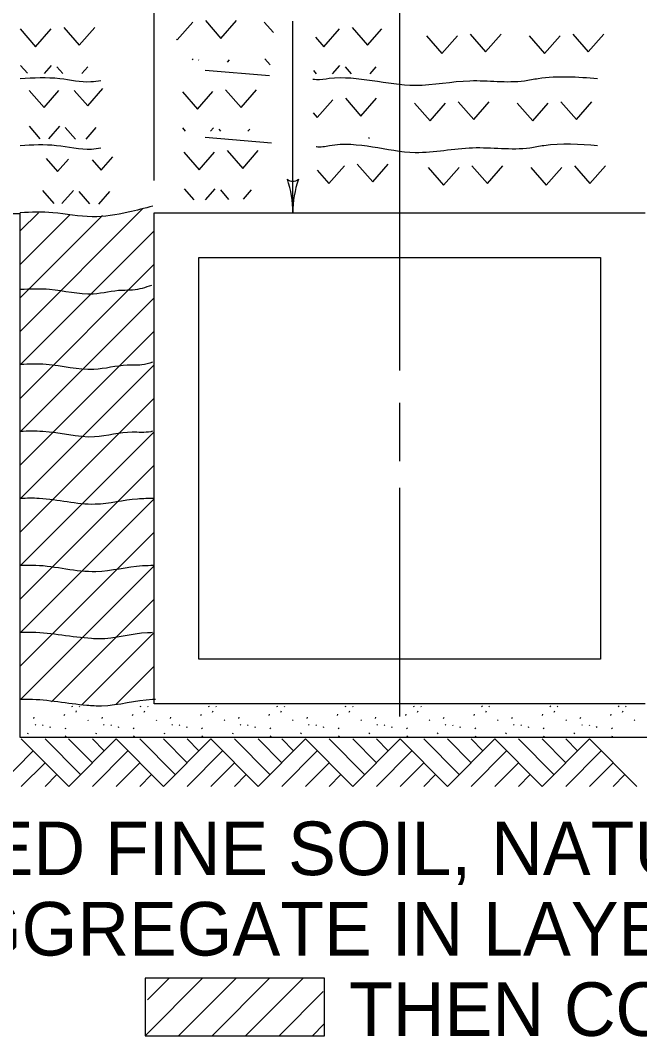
# Model space of a CAD drawing. Extents: x 1007 to 1035.5, y 1000.5 to 1021.5.
# Drawn here: x 1029.331 to 1031.644, y 1007.405 to 1011.198 of the extents above; entities that cross this region are included whole.
import ezdxf

# ---------------------------------------------------------------- set-up
doc = ezdxf.new("R2010")
doc.units = 0
doc.layers.add('Level 1', color=7, linetype='Continuous')
doc.layers.add('Level 5', color=7, linetype='Continuous')

msp = doc.modelspace()

# ---------------------------------------------------------------- linework, layer by layer
at = {"layer": 'Level 1'}
for p, q in [((1029.8313, 1010.5999), (1029.8313, 1013.2663)), ((1030.748, 1009.8913), (1030.748, 1012.6448)), ((1030.349, 1010.4803), (1030.349, 1011.1956)), ((1030.2614, 1010.9915), (1030.0219, 1011.0115)), ((1030.2694, 1010.7399), (1030.0219, 1010.7606)), ((1029.3313, 1008.522), (1029.3313, 1010.4803)), ((1029.3322, 1010.0386), (1029.7893, 1010.4957)), ((1029.3322, 1010.4136), (1029.3989, 1010.4803)), ((1029.3322, 1010.2886), (1029.5173, 1010.4737)), ((1029.3322, 1010.1636), (1029.6384, 1010.4698)), ((1029.8313, 1010.4803), (1031.6647, 1010.4803)), ((1029.8313, 1008.647), (1029.8313, 1010.4803)), ((1029.3322, 1009.9136), (1029.8313, 1010.4128)), ((1029.3322, 1009.7886), (1029.8313, 1010.2878)), ((1029.998, 1010.3137), (1031.498, 1010.3137)), ((1029.998, 1008.8137), (1029.998, 1010.3137)), ((1031.498, 1010.3137), (1031.498, 1008.8137)), ((1029.3322, 1009.6636), (1029.8313, 1010.1628)), ((1029.3322, 1009.5386), (1029.8313, 1010.0378)), ((1029.3322, 1009.4136), (1029.8313, 1009.9128)), ((1029.3322, 1009.2886), (1029.8313, 1009.7878)), ((1030.748, 1009.5523), (1030.748, 1009.7705)), ((1029.3322, 1009.1636), (1029.8313, 1009.6628)), ((1029.3322, 1009.0386), (1029.8313, 1009.5378)), ((1030.748, 1008.6003), (1030.748, 1009.453)), ((1029.3322, 1008.9136), (1029.8313, 1009.4128)), ((1029.3322, 1008.7886), (1029.8313, 1009.2878)), ((1029.3322, 1008.6636), (1029.8313, 1009.1628)), ((1029.4483, 1008.6547), (1029.8313, 1009.0378)), ((1029.5603, 1008.6418), (1029.8313, 1008.9128)), ((1031.498, 1008.8137), (1029.998, 1008.8137)), ((1029.6893, 1008.6457), (1029.8313, 1008.7878)), ((1031.6647, 1008.647), (1029.8313, 1008.647)), ((1029.4952, 1008.6038), (1029.4971, 1008.6081)), ((1029.5235, 1008.6393), (1029.5254, 1008.6364)), ((1029.5393, 1008.6162), (1029.5412, 1008.6204)), ((1029.5508, 1008.6383), (1029.5527, 1008.6353)), ((1029.7503, 1008.6038), (1029.7522, 1008.6081)), ((1029.7786, 1008.6393), (1029.7805, 1008.6364)), ((1029.7943, 1008.6162), (1029.7963, 1008.6204)), ((1029.8058, 1008.6383), (1029.8078, 1008.6353)), ((1030.0053, 1008.6038), (1030.0073, 1008.6081)), ((1030.0337, 1008.6393), (1030.0356, 1008.6364)), ((1030.0494, 1008.6162), (1030.0513, 1008.6204)), ((1030.0609, 1008.6383), (1030.0628, 1008.6353)), ((1030.2604, 1008.6038), (1030.2623, 1008.6081)), ((1030.2888, 1008.6393), (1030.2907, 1008.6364)), ((1030.3045, 1008.6162), (1030.3064, 1008.6204)), ((1030.3161, 1008.6383), (1030.318, 1008.6353)), ((1030.5155, 1008.6038), (1030.5174, 1008.6081)), ((1030.5438, 1008.6393), (1030.5458, 1008.6364)), ((1030.5596, 1008.6162), (1030.5615, 1008.6204)), ((1030.5712, 1008.6383), (1030.5731, 1008.6353)), ((1030.7707, 1008.6038), (1030.7726, 1008.6081)), ((1030.7989, 1008.6393), (1030.8008, 1008.6364)), ((1030.8147, 1008.6162), (1030.8167, 1008.6204)), ((1030.8263, 1008.6383), (1030.8282, 1008.6353)), ((1031.0258, 1008.6038), (1031.0277, 1008.6081)), ((1031.054, 1008.6393), (1031.0559, 1008.6364)), ((1031.0698, 1008.6162), (1031.0718, 1008.6204)), ((1031.0813, 1008.6383), (1031.0833, 1008.6353)), ((1031.2808, 1008.6038), (1031.2828, 1008.6081)), ((1031.3091, 1008.6393), (1031.311, 1008.6364)), ((1031.3249, 1008.6162), (1031.3268, 1008.6204)), ((1031.3364, 1008.6383), (1031.3383, 1008.6353)), ((1031.5359, 1008.6038), (1031.5378, 1008.6081)), ((1031.5642, 1008.6393), (1031.5662, 1008.6364)), ((1031.58, 1008.6162), (1031.5819, 1008.6204)), ((1031.5915, 1008.6383), (1031.5934, 1008.6353)), ((1029.3815, 1008.5928), (1029.3834, 1008.5971)), ((1029.3873, 1008.5703), (1029.3892, 1008.5674)), ((1029.5829, 1008.5872), (1029.5848, 1008.5843)), ((1029.6366, 1008.5928), (1029.6385, 1008.5971)), ((1029.6423, 1008.5703), (1029.6443, 1008.5674)), ((1029.838, 1008.5872), (1029.8399, 1008.5843)), ((1029.8917, 1008.5928), (1029.8936, 1008.5971)), ((1029.8974, 1008.5703), (1029.8993, 1008.5674)), ((1030.0931, 1008.5872), (1030.095, 1008.5843)), ((1030.1468, 1008.5928), (1030.1488, 1008.5971)), ((1030.1525, 1008.5703), (1030.1544, 1008.5674)), ((1030.3483, 1008.5872), (1030.3502, 1008.5843)), ((1030.4019, 1008.5928), (1030.4038, 1008.5971)), ((1030.4076, 1008.5703), (1030.4095, 1008.5674)), ((1030.6033, 1008.5872), (1030.6053, 1008.5843)), ((1030.657, 1008.5928), (1030.6589, 1008.5971)), ((1030.6628, 1008.5703), (1030.6647, 1008.5674)), ((1030.8584, 1008.5872), (1030.8603, 1008.5843)), ((1030.9121, 1008.5928), (1030.914, 1008.5971)), ((1030.9178, 1008.5703), (1030.9198, 1008.5674)), ((1031.1135, 1008.5872), (1031.1154, 1008.5843)), ((1031.1672, 1008.5928), (1031.1691, 1008.5971)), ((1031.1729, 1008.5703), (1031.1748, 1008.5674)), ((1031.3686, 1008.5872), (1031.3705, 1008.5843)), ((1031.4223, 1008.5928), (1031.4242, 1008.5971)), ((1031.428, 1008.5703), (1031.4299, 1008.5674)), ((1031.6237, 1008.5872), (1031.6256, 1008.5843)), ((1029.3589, 1008.5348), (1029.3608, 1008.5391)), ((1029.4146, 1008.5693), (1029.4165, 1008.5663)), ((1029.4414, 1008.5621), (1029.4433, 1008.5592)), ((1029.4982, 1008.5569), (1029.5001, 1008.554)), ((1029.6141, 1008.5348), (1029.616, 1008.5391)), ((1029.6697, 1008.5693), (1029.6716, 1008.5663)), ((1029.6966, 1008.5621), (1029.6985, 1008.5592)), ((1029.7533, 1008.5569), (1029.7552, 1008.554)), ((1029.8692, 1008.5348), (1029.8711, 1008.5391)), ((1029.9248, 1008.5693), (1029.9267, 1008.5663)), ((1029.9517, 1008.5621), (1029.9536, 1008.5592)), ((1030.0083, 1008.5569), (1030.0103, 1008.554)), ((1030.1243, 1008.5348), (1030.1262, 1008.5391)), ((1030.1798, 1008.5693), (1030.1818, 1008.5663)), ((1030.2068, 1008.5621), (1030.2087, 1008.5592)), ((1030.2634, 1008.5569), (1030.2653, 1008.554)), ((1030.3793, 1008.5348), (1030.3813, 1008.5391)), ((1030.4349, 1008.5693), (1030.4368, 1008.5663)), ((1030.4618, 1008.5621), (1030.4638, 1008.5592)), ((1030.5185, 1008.5569), (1030.5204, 1008.554)), ((1030.6344, 1008.5348), (1030.6363, 1008.5391)), ((1030.69, 1008.5693), (1030.6919, 1008.5663)), ((1030.7169, 1008.5621), (1030.7188, 1008.5592)), ((1030.7736, 1008.5569), (1030.7755, 1008.554)), ((1030.8895, 1008.5348), (1030.8914, 1008.5391)), ((1030.9451, 1008.5693), (1030.947, 1008.5663)), ((1030.972, 1008.5621), (1030.9739, 1008.5592)), ((1031.0287, 1008.5569), (1031.0306, 1008.554)), ((1031.1446, 1008.5348), (1031.1465, 1008.5391)), ((1031.2003, 1008.5693), (1031.2022, 1008.5663)), ((1031.2271, 1008.5621), (1031.229, 1008.5592)), ((1031.2838, 1008.5569), (1031.2857, 1008.554)), ((1031.3997, 1008.5348), (1031.4016, 1008.5391)), ((1031.4553, 1008.5693), (1031.4573, 1008.5663)), ((1031.4822, 1008.5621), (1031.4841, 1008.5592)), ((1031.5388, 1008.5569), (1031.5408, 1008.554)), ((1032.1647, 1008.522), (1029.3313, 1008.522)), ((1029.3351, 1008.5159), (1029.5119, 1008.3391)), ((1029.3752, 1008.5228), (1029.3758, 1008.522)), ((1029.4236, 1008.5159), (1029.5561, 1008.3833)), ((1029.5004, 1008.5238), (1029.5023, 1008.5281)), ((1029.5118, 1008.5159), (1029.6003, 1008.4275)), ((1029.5119, 1008.3391), (1029.6887, 1008.5159)), ((1029.6003, 1008.5159), (1029.6445, 1008.4717)), ((1029.6303, 1008.5228), (1029.6308, 1008.522)), ((1029.6887, 1008.5159), (1029.8655, 1008.3391)), ((1029.7555, 1008.5238), (1029.7574, 1008.5281)), ((1029.7772, 1008.5159), (1029.9097, 1008.3833)), ((1029.8655, 1008.3391), (1030.0423, 1008.5159)), ((1029.8655, 1008.5159), (1029.9538, 1008.4275)), ((1029.8853, 1008.5228), (1029.8859, 1008.522)), ((1029.9538, 1008.5159), (1029.9981, 1008.4717)), ((1030.0106, 1008.5238), (1030.0125, 1008.5281)), ((1030.0423, 1008.5159), (1030.2191, 1008.3391)), ((1030.1308, 1008.5159), (1030.2633, 1008.3833)), ((1030.1404, 1008.5228), (1030.141, 1008.522)), ((1030.219, 1008.5159), (1030.3074, 1008.4275)), ((1030.2191, 1008.3391), (1030.3958, 1008.5159)), ((1030.2657, 1008.5238), (1030.2676, 1008.5281)), ((1030.3074, 1008.5159), (1030.3517, 1008.4717)), ((1030.3955, 1008.5228), (1030.3961, 1008.522)), ((1030.3958, 1008.5159), (1030.5727, 1008.3391)), ((1030.4843, 1008.5159), (1030.6168, 1008.3833)), ((1030.5208, 1008.5238), (1030.5227, 1008.5281)), ((1030.5727, 1008.3391), (1030.7494, 1008.5159)), ((1030.5727, 1008.5159), (1030.661, 1008.4275)), ((1030.6506, 1008.5228), (1030.6512, 1008.522)), ((1030.661, 1008.5159), (1030.7053, 1008.4717)), ((1030.7494, 1008.5159), (1030.9263, 1008.3391)), ((1030.7758, 1008.5238), (1030.7778, 1008.5281)), ((1030.8379, 1008.5159), (1030.9704, 1008.3833)), ((1030.9057, 1008.5228), (1030.9063, 1008.522)), ((1030.9262, 1008.5159), (1031.0146, 1008.4275)), ((1030.9263, 1008.3391), (1031.103, 1008.5159)), ((1031.0146, 1008.5159), (1031.0588, 1008.4717)), ((1031.0309, 1008.5238), (1031.0328, 1008.5281)), ((1031.103, 1008.5159), (1031.2798, 1008.3391)), ((1031.1608, 1008.5228), (1031.1614, 1008.522)), ((1031.1915, 1008.5159), (1031.324, 1008.3833)), ((1031.2798, 1008.3391), (1031.4566, 1008.5159)), ((1031.2798, 1008.5159), (1031.3682, 1008.4275)), ((1031.2861, 1008.5238), (1031.288, 1008.5281)), ((1031.3682, 1008.5159), (1031.4124, 1008.4717)), ((1031.4159, 1008.5228), (1031.4165, 1008.522)), ((1031.4566, 1008.5159), (1031.6334, 1008.3391)), ((1031.5412, 1008.5238), (1031.5431, 1008.5281)), ((1029.2468, 1008.3391), (1029.3793, 1008.4717)), ((1029.6003, 1008.3391), (1029.7329, 1008.4717)), ((1029.9539, 1008.3391), (1030.0865, 1008.4717)), ((1030.3075, 1008.3391), (1030.4401, 1008.4717)), ((1030.6611, 1008.3391), (1030.7937, 1008.4717)), ((1031.0147, 1008.3391), (1031.1473, 1008.4717)), ((1031.3683, 1008.3391), (1031.5008, 1008.4717)), ((1029.3351, 1008.3391), (1029.4235, 1008.4275)), ((1029.6887, 1008.3391), (1029.7771, 1008.4275)), ((1030.0423, 1008.3391), (1030.1307, 1008.4275)), ((1030.3958, 1008.3391), (1030.4843, 1008.4275)), ((1030.7494, 1008.3391), (1030.8378, 1008.4275)), ((1031.103, 1008.3391), (1031.1914, 1008.4275)), ((1031.4566, 1008.3391), (1031.545, 1008.4275)), ((1029.4235, 1008.3391), (1029.4677, 1008.3833)), ((1029.7771, 1008.3391), (1029.8213, 1008.3833)), ((1030.1307, 1008.3391), (1030.1748, 1008.3833)), ((1030.4843, 1008.3391), (1030.5284, 1008.3833)), ((1030.8378, 1008.3391), (1030.882, 1008.3833)), ((1031.1914, 1008.3391), (1031.2356, 1008.3833)), ((1031.545, 1008.3391), (1031.5892, 1008.3833)), ((1029.7973, 1007.4084), (1030.0119, 1007.623)), ((1029.8064, 1007.5425), (1029.8869, 1007.623)), ((1029.9223, 1007.4084), (1030.1369, 1007.623)), ((1030.0473, 1007.4084), (1030.2619, 1007.623)), ((1030.1723, 1007.4084), (1030.3869, 1007.623)), ((1030.2973, 1007.4084), (1030.462, 1007.5731)), ((1030.4223, 1007.4084), (1030.4649, 1007.451))]:
    msp.add_line(p, q, dxfattribs=at)
msp.add_lwpolyline([(1029.0249, 1010.4596), (1029.0875, 1010.4596), (1029.1393, 1010.4768), (1029.3313, 1010.4768)], dxfattribs=at)
msp.add_lwpolyline([(1029.7973, 1007.623), (1029.7973, 1007.4084), (1030.4677, 1007.4084), (1030.4677, 1007.623)], close=True, dxfattribs=at)
for centre, radius, start, end in [((1030.349, 1010.629), 0.0313, 228.7746, 310.8913), ((1029.9581, 1010.4803), 0.3909, 0, 18.6688), ((1030.7399, 1010.4803), 0.3909, 161.3472, 179.9939), ((1029.9581, 1010.4803), 0.3909, 359.9878, 0)]:
    msp.add_arc(centre, radius, start, end, dxfattribs=at)
for points in [[(1029.6325, 1010.973), (1029.5946, 1010.9683), (1029.4789, 1010.9803), (1029.3313, 1010.9803)], [(1031.4869, 1010.9803), (1031.2656, 1010.9803), (1031.2138, 1010.9717), (1031.0102, 1010.9717), (1030.8061, 1010.955), (1030.4849, 1010.9808), (1030.4368, 1010.9768), (1030.4241, 1010.9779)], [(1029.6325, 1010.7211), (1029.5973, 1010.7167), (1029.4659, 1010.7303), (1029.3313, 1010.7303)], [(1031.4869, 1010.7303), (1031.2863, 1010.7303), (1031.2345, 1010.7217), (1031.0204, 1010.7217), (1030.8063, 1010.7042), (1030.4853, 1010.73), (1030.4368, 1010.7259), (1030.4363, 1010.726)], [(1029.8259, 1010.5048), (1029.7344, 1010.4819), (1029.5999, 1010.465), (1029.4529, 1010.4803), (1029.3313, 1010.4803)], [(1029.8211, 1010.2089), (1029.7506, 1010.1913), (1029.7118, 1010.1903), (1029.6033, 1010.1767), (1029.4408, 1010.1936), (1029.3322, 1010.1936)], [(1029.8247, 1009.9221), (1029.7846, 1009.9121), (1029.7307, 1009.9107), (1029.606, 1009.895), (1029.4278, 1009.9136), (1029.3322, 1009.9136)], [(1029.8248, 1009.6644), (1029.8187, 1009.6629), (1029.7496, 1009.6611), (1029.6087, 1009.6434), (1029.4148, 1009.6636), (1029.3322, 1009.6636)], [(1029.832, 1009.4132), (1029.7687, 1009.4115), (1029.6113, 1009.3918), (1029.4019, 1009.4136), (1029.3322, 1009.4136)], [(1029.8298, 1009.1631), (1029.7876, 1009.1619), (1029.6138, 1009.1402), (1029.3889, 1009.1636), (1029.3322, 1009.1636)], [(1029.825, 1008.9128), (1029.8065, 1008.9123), (1029.624, 1008.8894), (1029.5976, 1008.8905), (1029.3759, 1008.9136), (1029.3322, 1008.9136)], [(1029.8366, 1008.6631), (1029.8255, 1008.6628), (1029.6348, 1008.6388), (1029.5797, 1008.641), (1029.3629, 1008.6636), (1029.3322, 1008.6636)]]:
    msp.add_spline(points, degree=3, dxfattribs=at)
at = {"layer": 'Level 5'}
for p, q in [((1029.9173, 1011.1252), (1029.9751, 1011.1914)), ((1030.0225, 1011.1972), (1030.0804, 1011.1308)), ((1030.0804, 1011.1308), (1030.1382, 1011.1972)), ((1030.2424, 1011.1914), (1030.2766, 1011.1523)), ((1029.3305, 1011.1662), (1029.3883, 1011.0999)), ((1029.3883, 1011.0999), (1029.4462, 1011.1662)), ((1029.4936, 1011.1719), (1029.5515, 1011.1056)), ((1029.5515, 1011.1056), (1029.6093, 1011.1719)), ((1030.465, 1011.0999), (1030.5228, 1011.1662)), ((1030.5703, 1011.1719), (1030.6282, 1011.1056)), ((1030.6282, 1011.1056), (1030.6813, 1011.1667)), ((1029.9147, 1011.1281), (1029.9173, 1011.1252)), ((1030.4337, 1011.1358), (1030.465, 1011.0999)), ((1030.8479, 1011.141), (1030.9058, 1011.0748)), ((1030.9058, 1011.0748), (1030.9636, 1011.141)), ((1031.011, 1011.1468), (1031.0689, 1011.0804)), ((1031.0689, 1011.0804), (1031.1267, 1011.1468)), ((1031.2309, 1011.141), (1031.2888, 1011.0748)), ((1031.2888, 1011.0748), (1031.3466, 1011.141)), ((1031.394, 1011.1468), (1031.4519, 1011.0804)), ((1031.4519, 1011.0804), (1031.5097, 1011.1468)), ((1029.9733, 1011.0512), (1029.9768, 1011.0552)), ((1029.9968, 1011.0505), (1029.9976, 1011.0496)), ((1030.1053, 1011.0425), (1030.1123, 1011.0505)), ((1030.2442, 1011.0552), (1030.2643, 1011.032)), ((1029.3323, 1011.0299), (1029.3578, 1011.0007)), ((1029.422, 1011.0003), (1029.4478, 1011.0299)), ((1029.4678, 1011.0253), (1029.4898, 1011)), ((1029.5612, 1010.9997), (1029.5834, 1011.0253)), ((1030.4256, 1011.0108), (1030.4358, 1010.9991)), ((1030.4976, 1010.9991), (1030.5245, 1011.0299)), ((1030.5445, 1011.0253), (1030.5673, 1010.9991)), ((1030.6373, 1010.9991), (1030.6601, 1011.0253)), ((1029.3648, 1010.9361), (1029.4198, 1010.8731)), ((1029.4198, 1010.8731), (1029.4748, 1010.9361)), ((1029.5329, 1010.9361), (1029.583, 1010.8788)), ((1029.583, 1010.8788), (1029.6394, 1010.9435)), ((1029.9366, 1010.9312), (1029.9928, 1010.8668)), ((1029.9928, 1010.8668), (1030.0506, 1010.933)), ((1030.098, 1010.9388), (1030.1559, 1010.8724)), ((1030.1559, 1010.8724), (1030.2137, 1010.9388)), ((1030.4398, 1010.8353), (1030.4977, 1010.9015)), ((1030.5451, 1010.9073), (1030.603, 1010.8409)), ((1030.603, 1010.8409), (1030.6608, 1010.9073)), ((1030.8038, 1010.8889), (1030.8617, 1010.8227)), ((1030.8617, 1010.8227), (1030.9195, 1010.8889)), ((1030.9669, 1010.8947), (1031.0248, 1010.8283)), ((1031.0248, 1010.8283), (1031.0826, 1010.8947)), ((1031.1868, 1010.8889), (1031.2447, 1010.8227)), ((1031.2447, 1010.8227), (1031.3025, 1010.8889)), ((1031.3499, 1010.8947), (1031.4078, 1010.8283)), ((1031.4078, 1010.8283), (1031.4656, 1010.8947)), ((1030.4248, 1010.8525), (1030.4398, 1010.8353)), ((1029.3638, 1010.8031), (1029.4045, 1010.7564)), ((1029.4383, 1010.756), (1029.4793, 1010.8031)), ((1029.4993, 1010.7984), (1029.5373, 1010.7549)), ((1029.5767, 1010.7544), (1029.6149, 1010.7984)), ((1029.9367, 1010.7968), (1029.9471, 1010.7848)), ((1030.0418, 1010.7848), (1030.0523, 1010.7968)), ((1030.0723, 1010.7921), (1030.0786, 1010.7848)), ((1030.1815, 1010.7848), (1030.1878, 1010.7921)), ((1030.6321, 1010.7573), (1030.6349, 1010.7606)), ((1029.9413, 1010.7062), (1029.9991, 1010.6399)), ((1029.9991, 1010.6399), (1030.0569, 1010.7062)), ((1030.1043, 1010.7119), (1030.1623, 1010.6456)), ((1030.1623, 1010.6456), (1030.22, 1010.7119)), ((1029.4274, 1010.6826), (1029.4702, 1010.6336)), ((1029.4702, 1010.6336), (1029.5109, 1010.6803)), ((1029.5998, 1010.6778), (1029.6333, 1010.6393)), ((1029.6333, 1010.6393), (1029.6768, 1010.6893)), ((1030.5892, 1010.6615), (1030.6471, 1010.5952)), ((1030.6471, 1010.5952), (1030.7048, 1010.6615)), ((1030.4404, 1010.6393), (1030.4839, 1010.5895)), ((1030.4839, 1010.5895), (1030.5418, 1010.6558)), ((1030.8543, 1010.6494), (1030.9121, 1010.5832)), ((1030.9121, 1010.5832), (1030.9699, 1010.6494)), ((1031.0173, 1010.6552), (1031.0753, 1010.5888)), ((1031.0753, 1010.5888), (1031.133, 1010.6552)), ((1031.2373, 1010.6494), (1031.2951, 1010.5832)), ((1031.2951, 1010.5832), (1031.3529, 1010.6494)), ((1031.4003, 1010.6552), (1031.4583, 1010.5888)), ((1031.4583, 1010.5888), (1031.516, 1010.6552)), ((1029.4141, 1010.5636), (1029.4564, 1010.515)), ((1029.4869, 1010.5147), (1029.5297, 1010.5636)), ((1029.5497, 1010.5589), (1029.5897, 1010.513)), ((1029.6244, 1010.512), (1029.6653, 1010.5589)), ((1029.943, 1010.5699), (1029.9796, 1010.5279)), ((1030.0225, 1010.5286), (1030.0586, 1010.5699)), ((1030.0786, 1010.5653), (1030.1093, 1010.5299)), ((1030.1642, 1010.5308), (1030.1942, 1010.5653))]:
    msp.add_line(p, q, dxfattribs=at)

# ---------------------------------------------------------------- texts
at = {"layer": 'Level 1'}
for s, p in [('COMPACT SELECTED FINE SOIL, NATURAL SAND, OR ', (1026.75, 1008.0076)), ("NO.  10 COARSE AGGREGATE IN LAYERS 6'' OR LESS TO", (1026.75, 1007.7076)), ('THEN COMPACT SELECTED FINE', (1030.5589, 1007.4076))]:
    msp.add_text(s, height=0.2, dxfattribs=at).set_placement(p)

doc.saveas('drawing.dxf')
